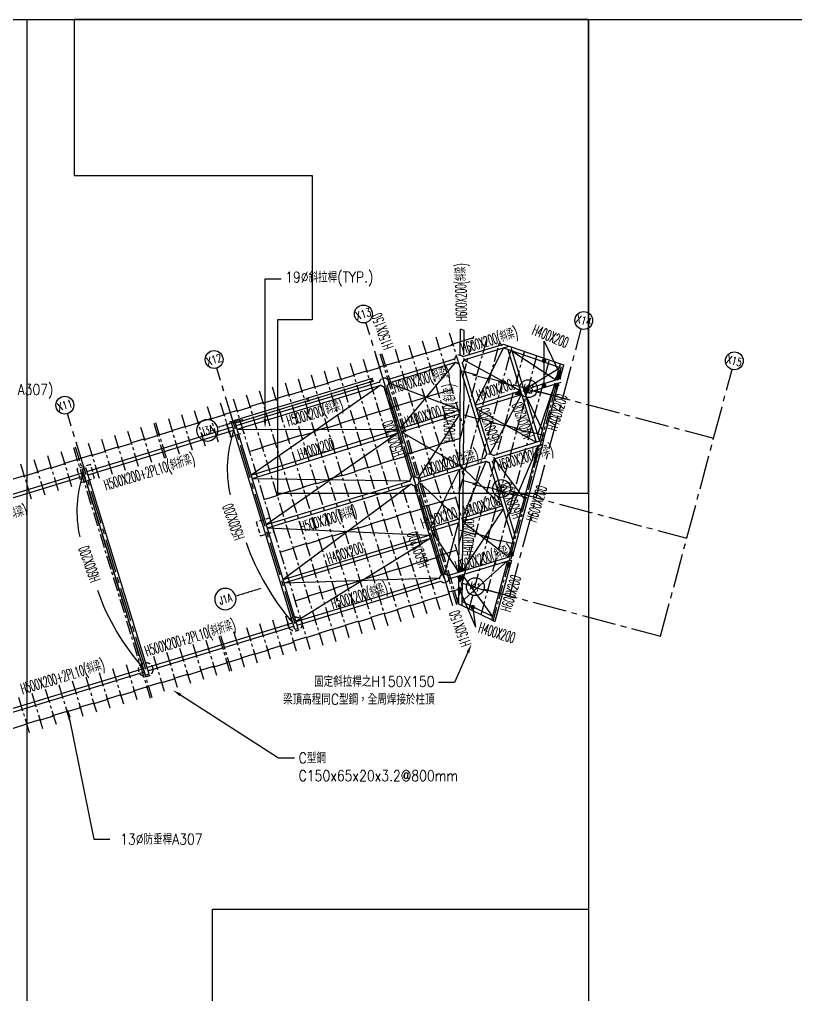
# Model space of a CAD drawing. Header units: centimetres. Extents: x -47768 to 194820, y -149527 to 141949.
# Drawn here: x 65994 to 70345, y -93418 to -87947 of the extents above; entities that cross this region are included whole.
import ezdxf
from ezdxf import colors
from ezdxf.entities.mleader import LeaderData, LeaderLine
from ezdxf.enums import TextEntityAlignment as Align
from ezdxf.math import Vec2, Vec3

# ---------------------------------------------------------------- set-up
doc = ezdxf.new("R2010")
doc.units = ezdxf.units.CM
for name, pattern in [('CENTER2', [28.575, 19.05, -3.175, 3.175, -3.175]), ('HIDDEN', [0.375, 0.25, -0.125]), ('PHANTOM2', [1.25, 0.625, -0.125, 0.125, -0.125, 0.125, -0.125]), ('建築圖|CENTER', [50.8, 31.75, -6.35, 6.35, -6.35])]:
    doc.linetypes.add(name, pattern=pattern)
doc.layers.get('0').update_dxf_attribs({"color": 8})
for name, color, linetype in [('0S-COL-H', 8, 'HIDDEN'), ('0S-COLUMN', 1, 'Continuous'), ('0S-c型鋼', 11, '建築圖|CENTER'), ('0S-GRID', 8, 'Continuous'), ('0S-SB', 6, 'Continuous'), ('0S-SJ', 3, 'Continuous'), ('0S-剛接符號', 2, 'Continuous'), ('0S-斜拉桿', 131, 'Continuous'), ('0S-防垂桿', 41, 'Continuous'), ('1S-BN', 7, 'Continuous'), ('1S-SJN', 3, 'Continuous'), ('1S-TEXT', 7, 'Continuous'), ('co-2', 8, 'HIDDEN'), ('grid2', 4, 'Continuous'), ('H150X150', 3, 'Continuous'), ('SB', 6, 'Continuous')]:
    doc.layers.add(name, color=color, linetype=linetype)
doc.layers.add('0S-繪圖區', color=171, linetype='Continuous', plot=False)
doc.styles.add('ae', font='romans.shx', dxfattribs={"bigfont": 'chineset.shx'})
doc.styles.add('CHINA', font='romans.shx', dxfattribs={"width": 0.85, "bigfont": 'chineset.shx'})
doc.styles.add('china2', font='c2.shx', dxfattribs={"width": 0.75, "bigfont": 'china.shx'})
doc.styles.add('ROMAND', font='romand')
doc.styles.add('ROMANS', font='simplex.shx', dxfattribs={"height": 4, "bigfont": 'chineset.shx'})

# ---------------------------------------------------------------- blocks, each defined once
blk = doc.blocks.new('RIGID')
at = {"layer": '0S-剛接符號', "ltscale": 5}
h = blk.add_hatch(color=256, dxfattribs=at)
h.dxf.hatch_style = 1
h.paths.add_polyline_path([(13.8, 9.2), (-13.8, 9.2), (0, -18.4)])
at = {"layer": '0S-剛接符號'}
blk.add_lwpolyline([(13.8, 9.2), (-13.8, 9.2), (0, -18.4)], close=True, dxfattribs=at)
blk = doc.blocks.new('XLINE')
blk.add_circle((0, 0), 50)
at = {"style": 'ROMAND', "width": 0.74997, "flags": 8}
blk.add_attdef('X-LINE', text='', height=50, dxfattribs=at).set_placement((0, 0), align=Align.MIDDLE)
blk = doc.blocks.new('柱位編號')
at = {"color": 0, "linetype": 'CENTER2', "ltscale": 10}
for p, q in [((138657.5, 35946.9), (138218.5, 37382.8)), ((139024.5, 35848.6), (139425.7, 37345.8)), ((137820.7, 35691.1), (137381.7, 37127)), ((139869.7, 35622.1), (140270.9, 37119.3)), ((139177.3, 36998.2), (140167.4, 36732.9)), ((136983.9, 35435.3), (136544.9, 36871.2)), ((139027.2, 36438), (140017.2, 36172.7)), ((138879.6, 35887.4), (139869.7, 35622.1))]:
    blk.add_line(p, q, dxfattribs=at)
at = {"color": 0}
ref = blk.add_blockref('XLINE', (138203.9, 37430.6), dxfattribs=dict(at, rotation=16.99999999999998))
ref.add_attrib('X-LINE', 'X13', dxfattribs={"height": 45, "rotation": 17, "style": 'ROMAND', "width": 0.74997}).set_placement((138203.9, 37430.6), align=Align.MIDDLE)
ref = blk.add_blockref('XLINE', (139439.4, 37393.8), dxfattribs=dict(at, rotation=344.9999999999999))
ref.add_attrib('X-LINE', 'X14', dxfattribs={"height": 45, "rotation": 345, "style": 'ROMAND', "width": 0.74997}).set_placement((139439.4, 37393.8), align=Align.MIDDLE)
ref = blk.add_blockref('XLINE', (137367.1, 37174.8), dxfattribs=dict(at, rotation=16.99999999999998))
ref.add_attrib('X-LINE', 'X12', dxfattribs={"height": 45, "rotation": 17, "style": 'ROMAND', "width": 0.74997}).set_placement((137367.1, 37174.8), align=Align.MIDDLE)
ref = blk.add_blockref('XLINE', (140283.8, 37167.6), dxfattribs=dict(at, rotation=344.9999999999999))
ref.add_attrib('X-LINE', 'X15', dxfattribs={"height": 45, "rotation": 345, "style": 'ROMAND', "width": 0.74997}).set_placement((140283.8, 37167.6), align=Align.MIDDLE)
ref = blk.add_blockref('XLINE', (139129, 37011.1), dxfattribs=dict(at, rotation=344.9999999999999))
ref.add_attrib('X-LINE', 'K3', dxfattribs={"height": 45, "rotation": 345, "style": 'ROMAND', "width": 0.74997}).set_placement((139129, 37011.1), align=Align.MIDDLE)
ref = blk.add_blockref('XLINE', (136530.3, 36919), dxfattribs=dict(at, rotation=16.99999999999998))
ref.add_attrib('X-LINE', 'X11', dxfattribs={"height": 45, "rotation": 17, "style": 'ROMAND', "width": 0.74997}).set_placement((136530.3, 36919), align=Align.MIDDLE)
ref = blk.add_blockref('XLINE', (138978.9, 36450.9), dxfattribs=dict(at, rotation=344.9999999999999))
ref.add_attrib('X-LINE', 'K2', dxfattribs={"height": 45, "rotation": 345, "style": 'ROMAND', "width": 0.74997}).set_placement((138978.9, 36450.9), align=Align.MIDDLE)
ref = blk.add_blockref('XLINE', (138831.3, 35900.3), dxfattribs=dict(at, rotation=344.9999999999999))
ref.add_attrib('X-LINE', 'K1', dxfattribs={"height": 45, "rotation": 345, "style": 'ROMAND', "width": 0.74997}).set_placement((138831.3, 35900.3), align=Align.MIDDLE)
blk = doc.blocks.new('*U157')
at = {"color": 0, "ltscale": 100}
for points in [[(-36.3, 27), (36.3, 27), (36.3, -27), (-36.3, -27)], [(22.253, -6.279), (36.3, -6.279), (36.3, -27), (22.253, -27)]]:
    blk.add_lwpolyline(points, close=True, dxfattribs=at)
blk.add_lwpolyline([(36.3, 27), (17.074, 27), (17.074, 21.168), (25.98, 21.168), (25.98, 15.768), (24.673, 15.768), (24.673, 9.288), (36.3, 9.288), (36.3, 27)], dxfattribs=at)
blk = doc.blocks.new('*U158')
at = {"color": 0, "ltscale": 100}
blk.add_lwpolyline([(-36.3, 27), (36.3, 27), (36.3, -27), (-36.3, -27)], close=True, dxfattribs=at)
blk = doc.blocks.new('H150x150x7x10')
at = {"color": 0, "linetype": 'ByBlock'}
blk.add_lwpolyline([(3.5, -15, -0.4142136), (8.5, -10), (75, -10), (75, 0), (-75, 0), (-75, -10), (-8.5, -10, -0.4142136), (-3.5, -15), (-3.5, -135, -0.4142136), (-8.5, -140), (-75, -140), (-75, -150), (75, -150), (75, -140), (8.5, -140, -0.4142136), (3.5, -135)], format="xyb", close=True, dxfattribs=at)
at = {"color": 0, "linetype": 'ByBlock', "style": 'china2', "width": 0.7}
blk.add_text('H150x150', height=25, dxfattribs=at).set_placement((0, -150), align=Align.TOP_CENTER)
blk = doc.blocks.new('markt002')
blk.add_circle((0, 0), 0.5)
at = {"style": 'ROMANS', "width": 0.7}
blk.add_attdef('NO.', text='', height=0.375, dxfattribs=at).set_placement((0, 0), align=Align.MIDDLE)

msp = doc.modelspace()

# ---------------------------------------------------------------- linework, layer by layer
at = {"layer": '0S-COL-H', "ltscale": 100}
for points in [[(67228.9986, -90189.0231), (67152.4942, -90212.4128), (67175.884, -90288.9172), (67252.3884, -90265.5274), (67228.9986, -90189.0231)], [(66392.232, -90444.8483), (66315.7276, -90468.238), (66339.1173, -90544.7424), (66415.6217, -90521.3527), (66392.232, -90444.8483)], [(67398.5742, -90743.6798), (67322.0698, -90767.0695), (67345.4596, -90843.5739), (67421.9639, -90820.1842), (67398.5742, -90743.6798)]]:
    msp.add_lwpolyline(points, close=True, dxfattribs=at)
for centre, radius in [((68460.1957, -89854.3074), 25), ((68039.4781, -89983.1368), 25), ((68629.7724, -90408.9678), 25), ((68209.0456, -90537.8617), 25), ((67538.6688, -91338.7206), 40), ((66701.9021, -91594.5458), 40)]:
    msp.add_circle(centre, radius, dxfattribs=at)
at = {"layer": '0S-c型鋼', "ltscale": 2.5}
for p, q in [((68403.9515, -89704.5434), (68480.16, -89953.81)), ((68252.2856, -89750.9128), (68480.6321, -90497.8007)), ((68328.1517, -89727.7184), (68482.6699, -90233.1248)), ((68459.8315, -90601.7054), (68685.1546, -89760.787)), ((68462.0988, -90307.2297), (68615.0222, -89736.5108)), ((68480.16, -89953.81), (68544.8898, -89712.2347)), ((68024.6874, -89820.4962), (68454.4723, -91226.2594)), ((68100.5535, -89797.3018), (68476.5565, -91027.1524)), ((68176.4195, -89774.1073), (68478.5943, -90762.4765)), ((68447.6778, -91219.0926), (68825.4194, -89809.3394)), ((68457.5643, -90896.1811), (68755.287, -89785.0632)), ((67847.4221, -89874.7383), (68277.194, -91280.4588)), ((67920.1688, -89852.5009), (68349.9397, -91258.2182)), ((68015.1243, -89823.42), (68444.9093, -91229.1831)), ((68514.7435, -91254.8139), (68895.5519, -89833.6155)), ((68582.613, -91287.5353), (68965.6843, -89857.8917)), ((67701.9289, -89919.2131), (68131.7027, -91324.9399)), ((67774.6755, -89896.9757), (68204.4484, -91302.6994)), ((68650.4825, -91320.2568), (69035.8028, -89882.2195)), ((67556.4356, -89963.6879), (67986.2114, -91369.4211)), ((67629.1823, -89941.4505), (68058.9571, -91347.1805)), ((67338.1958, -90030.4002), (67767.9744, -91436.1428)), ((67410.9424, -90008.1628), (67840.7201, -91413.9023)), ((67483.689, -89985.9254), (67913.4657, -91391.6617)), ((68046.7221, -90007.0643), (68368.3732, -91059.1376)), ((67192.7025, -90074.875), (67622.4831, -91480.624)), ((67265.4491, -90052.6376), (67695.2288, -91458.3834)), ((66974.4626, -90141.5872), (67038.7815, -90351.9648)), ((67047.2093, -90119.3498), (67111.5272, -90329.7242)), ((67119.9559, -90097.1124), (67184.2728, -90307.4836)), ((66828.9694, -90186.0621), (66893.2902, -90396.4459)), ((66901.716, -90163.8247), (66966.0359, -90374.2054)), ((66600.1105, -90256.3051), (66664.3548, -90466.4385)), ((66673.4481, -90233.9523), (66737.6731, -90444.0229)), ((66746.6597, -90211.2232), (66810.9815, -90421.6102)), ((66756.2228, -90208.2995), (66820.5445, -90418.6865)), ((66453.4354, -90301.0109), (66517.718, -90511.2699)), ((66526.773, -90278.658), (66591.0364, -90488.8542)), ((66297.1972, -90348.6403), (66726.9829, -91754.4059)), ((66306.7603, -90345.7166), (66736.5459, -91751.4822)), ((66380.0978, -90323.3637), (66444.3997, -90533.6856)), ((66075.5458, -90416.4056), (66139.8669, -90626.7906)), ((66151.0262, -90393.3291), (66215.3473, -90603.7139)), ((66226.5066, -90370.2525), (66290.8276, -90580.6372)), ((66000.0654, -90439.4822), (66064.3866, -90649.8672)), ((67485.4157, -91292.4775), (67549.7375, -91502.8646)), ((67339.9244, -91336.9587), (67404.2461, -91547.3457)), ((67412.67, -91314.7181), (67476.9918, -91525.1052)), ((67112.1244, -91406.6041), (67176.4461, -91616.9912)), ((67121.6874, -91403.6804), (67186.0092, -91614.0675)), ((67194.4331, -91381.4398), (67258.7548, -91591.8269)), ((67267.1787, -91359.1993), (67331.5005, -91569.5863)), ((66965.4976, -91451.4324), (67029.8962, -91662.0707)), ((67038.816, -91429.0168), (67103.2338, -91639.7178)), ((66818.8609, -91496.2638), (66883.2211, -91706.7764)), ((66892.1792, -91473.8481), (66956.5586, -91684.4236)), ((66591.9705, -91565.6311), (66656.2923, -91776.0182)), ((66745.5425, -91518.6795), (66809.8835, -91729.1293)), ((66441.0098, -91611.7845), (66505.3316, -91822.1715)), ((66516.4901, -91588.7078), (66580.8119, -91799.0948)), ((66290.0491, -91657.9378), (66354.3708, -91868.3248)), ((66365.5294, -91634.8611), (66429.8512, -91845.2482)), ((66063.608, -91727.1678), (66127.9298, -91937.5548)), ((66139.0884, -91704.0911), (66203.4101, -91914.4781)), ((66214.5687, -91681.0144), (66278.8905, -91891.4015)), ((65988.1277, -91750.2444), (66052.4494, -91960.6315))]:
    msp.add_line(p, q, dxfattribs=at)
at = {"layer": '0S-SB', "ltscale": 100}
for p, q in [((68465.7777, -89829.3531), (68466.8876, -89685.2344)), ((68486.8351, -89692.1392), (68466.8876, -89685.2344)), ((68485.7771, -89829.5071), (68486.8351, -89692.1392)), ((68479.3205, -89838.2065), (68707.3823, -89768.4811)), ((68485.0059, -89857.3822), (68739.4647, -89779.5863)), ((68707.3823, -89768.4811), (68739.4647, -89779.5863)), ((68058.4661, -89966.8747), (68435.499, -89851.6041)), ((68064.3136, -89986.0007), (68441.3465, -89870.7302)), ((68476.458, -89873.2952), (68632.6366, -90384.1324)), ((68457.3319, -89879.1427), (68613.5105, -90389.9799)), ((67209.1169, -90225.9006), (68014.7408, -89979.5223)), ((67960.8426, -89965.4212), (67616.571, -90070.6756)), ((67965.2282, -89979.7658), (67620.9566, -90085.0202)), ((67960.8334, -89965.3909), (67975.1807, -89961.0045)), ((67214.9659, -90245.0262), (68020.5899, -89998.6479)), ((68036.3699, -90007.9428), (68192.7768, -90518.8795)), ((68055.4939, -90002.0886), (68211.9008, -90513.0253)), ((67602.2277, -90075.0608), (67200.5457, -90197.8673)), ((67606.6132, -90089.4054), (67204.9312, -90212.2119)), ((67602.2277, -90075.0608), (67616.575, -90070.6744)), ((67538.1815, -91370.4384), (67181.3789, -90203.5819)), ((67181.3803, -90203.5813), (67200.5064, -90197.7339)), ((67557.3074, -91364.5901), (67200.5048, -90197.7335)), ((66372.605, -90482.3686), (67190.1931, -90232.4069)), ((66378.4524, -90501.4947), (67196.0405, -90251.533)), ((67189.9904, -90231.7499), (67189.992, -90231.7494)), ((67195.8395, -90250.8755), (67195.8411, -90250.875)), ((68648.9385, -90392.916), (68932.5485, -90306.2077)), ((68932.5485, -90306.2077), (68926.4446, -90328.9877)), ((68654.5745, -90412.1067), (68926.4446, -90328.9877)), ((68228.0336, -90521.5996), (68605.1183, -90406.3132)), ((66347.5898, -90468.9537), (66366.7164, -90463.1078)), ((66701.4127, -91626.2563), (66347.5898, -90468.9537)), ((66720.5388, -91620.4089), (66366.7159, -90463.1063)), ((68233.881, -90540.7256), (68610.9657, -90425.4393)), ((68626.9086, -90433.8033), (68760.5382, -90870.8857)), ((68646.0347, -90427.9556), (68770.3064, -90834.4301)), ((65548.141, -90734.36), (66353.4802, -90488.2148)), ((65553.9869, -90753.4866), (66359.3261, -90507.3414)), ((68206.1727, -90562.6961), (68359.3301, -91064.2977)), ((68225.3009, -90556.8555), (68378.4583, -91058.4572)), ((68394.8693, -91066.5901), (68758.5129, -90955.7184)), ((68400.8207, -91085.6845), (68752.4119, -90978.4875)), ((67544.9741, -91325.699), (68351.1555, -91079.9181)), ((67550.8065, -91344.8296), (68356.9879, -91099.0488)), ((66708.8137, -91582.116), (67526.2573, -91331.4391)), ((66714.6774, -91601.2371), (67532.121, -91350.5603)), ((67557.3027, -91364.5748), (67538.1816, -91370.4384)), ((65884.172, -91834.1705), (66689.7077, -91587.9653)), ((65890.0179, -91853.2971), (66695.5535, -91607.0919)), ((66720.5388, -91620.4089), (66701.4122, -91626.2548))]:
    msp.add_line(p, q, dxfattribs=at)
at = {"layer": '0S-SJ', "ltscale": 100}
for p, q in [((68706.9981, -89789.5124), (69020.2245, -89897.9349)), ((68731.9007, -89798.1323), (68891.1084, -90318.8772)), ((68739.4647, -89779.5863), (69026.7666, -89879.0352)), ((68751.0268, -89792.2849), (68910.2345, -90313.0298)), ((68465.1967, -89904.8672), (68460.9967, -90450.3756)), ((69002.0887, -89969.4056), (69026.7666, -89879.0352)), ((69024.6869, -89962.342), (69045.7177, -89885.5951)), ((69026.7666, -89879.0352), (69045.7177, -89885.5951)), ((68484.7059, -89968.6792), (68481.0445, -90444.2464)), ((68822.2347, -90025.6227), (69024.6869, -89962.342)), ((68828.2015, -90044.7119), (69030.6536, -89981.4312)), ((68549.0087, -90111.0252), (68803.2643, -90031.5523)), ((68909.9954, -90313.1029), (68995.9608, -89992.2752)), ((68932.5485, -90306.2077), (69018.559, -89985.2117)), ((68554.9755, -90130.1144), (68809.2311, -90050.6415)), ((68129.0268, -90242.2993), (68463.4034, -90137.7829)), ((68134.8811, -90261.4237), (68463.2417, -90158.7877)), ((67293.8288, -90503.3579), (68109.9372, -90248.2662)), ((67299.7956, -90522.4471), (68115.9039, -90267.3554)), ((68903.8915, -90335.8829), (68735.9653, -90962.593)), ((68926.4446, -90328.9877), (68758.5129, -90955.7184)), ((68460.8353, -90471.3388), (68456.3967, -91047.831)), ((68480.8831, -90465.2095), (68476.4444, -91041.7186)), ((68472.7425, -90744.8171), (68700.7173, -90675.208)), ((68478.583, -90763.9453), (68706.5578, -90694.3362)), ((68298.8999, -90797.8976), (68458.6967, -90749.1058)), ((68304.7404, -90817.0258), (68458.5353, -90770.0666)), ((67473.0796, -91089.5694), (68290.8238, -90839.8821)), ((67478.9201, -91108.6976), (68296.6644, -90859.0103)), ((68729.8644, -90985.362), (68641.314, -91315.8365)), ((68751.9583, -90980.1803), (68659.6507, -91324.677)), ((68456.2354, -91068.7891), (68455.0248, -91226.0221)), ((68476.283, -91062.6767), (68474.9514, -91235.6292)), ((68455.0248, -91226.0221), (68474.9514, -91235.6292)), ((68641.314, -91315.8365), (68474.9514, -91235.6292)), ((68646.5827, -91296.1735), (68475.1217, -91213.5082)), ((68641.314, -91315.8365), (68659.6507, -91324.677))]:
    msp.add_line(p, q, dxfattribs=at)
at = {"layer": '0S-斜拉桿', "ltscale": 100}
for p, q in [((68549.1279, -90110.9879), (68706.9981, -89789.5124)), ((68755.2897, -89806.2284), (69002.0887, -89969.4056)), ((68129.0268, -90242.2993), (68441.3465, -89870.7302)), ((68485.0059, -89857.3822), (68803.2643, -90031.5523)), ((68822.3539, -90025.5854), (69019.6737, -89903.7773)), ((68020.2686, -89999.4686), (67293.9471, -90503.321)), ((68064.3136, -89986.0007), (68463.4034, -90137.7829)), ((68995.9608, -89992.2752), (68899.2715, -90277.1716)), ((68632.6366, -90384.1324), (68809.1119, -90050.6787)), ((68828.2015, -90044.7119), (68926.0761, -90253.0889)), ((68554.9755, -90130.1144), (68891.1084, -90318.8772)), ((68463.2417, -90158.7877), (68228.0336, -90521.5996)), ((67215.1661, -90245.6838), (68109.9372, -90248.2662)), ((68115.7915, -90267.3905), (67378.8576, -90781.0002)), ((68134.8811, -90261.4237), (68460.9967, -90450.3756)), ((68737.7245, -90727.8594), (68903.8915, -90335.8829)), ((68654.5745, -90412.1067), (68823.1377, -90637.2608)), ((68298.8999, -90797.8976), (68460.8353, -90471.3388)), ((68478.7444, -90742.9845), (68610.9657, -90425.4393)), ((68480.8831, -90465.2095), (68700.7138, -90675.2091)), ((67299.7956, -90522.4471), (68184.2108, -90534.9915)), ((68190.0535, -90554.119), (67473.2, -91089.5327)), ((68233.881, -90540.7256), (68456.0589, -90749.9112)), ((68706.5612, -90694.3352), (68476.4444, -91041.7186)), ((67384.7051, -90800.1263), (68290.8238, -90839.8821)), ((68378.3394, -91058.0679), (68455.951, -90770.8557)), ((68478.6365, -90763.929), (68735.9653, -90962.593)), ((68296.6497, -90859.0148), (67545.3785, -91325.5757)), ((68304.7404, -90817.0258), (68456.3967, -91047.831)), ((68475.1217, -91213.5082), (68729.8644, -90985.362)), ((68476.283, -91062.6767), (68646.5828, -91296.1736)), ((67478.9054, -91108.7021), (68351.1555, -91079.9181))]:
    msp.add_line(p, q, dxfattribs=at)
at = {"layer": '0S-防垂桿', "ltscale": 5}
for p, q in [((68414.4093, -89769.8977), (68539.7032, -89731.5915)), ((68193.1709, -89842.5797), (68276.6874, -89817.0462)), ((68353.3549, -89796.4732), (68269.8384, -89822.0067)), ((68344.9021, -89796.1876), (68428.4185, -89770.6541)), ((68041.4397, -89888.9719), (68124.9562, -89863.4383)), ((68201.6237, -89842.8653), (68118.1072, -89868.3988)), ((67944.5575, -89918.5917), (67864.1714, -89943.1682)), ((68018.1047, -89898.9727), (67937.6986, -89923.5553)), ((68039.5271, -89889.5566), (68009.6627, -89898.6871)), ((68049.8916, -89889.2544), (68032.6682, -89894.5202)), ((68475.6148, -89919.1528), (68556.9618, -89940.9496)), ((67799.0662, -89963.0729), (67718.6801, -89987.6494)), ((67872.6134, -89943.4539), (67792.2073, -89968.0365)), ((68535.6348, -89940.5087), (68623.7398, -89964.1163)), ((68617.4244, -89957.1505), (68698.7713, -89978.9474)), ((68677.4444, -89978.5064), (68765.5494, -90002.1141)), ((67581.6307, -90032.4162), (67501.2247, -90056.9988)), ((67653.5749, -90007.5541), (67573.1888, -90032.1306)), ((67727.122, -89987.935), (67646.716, -90012.5176)), ((68422.4815, -90022.576), (68338.965, -90048.1096)), ((68759.2339, -89995.1483), (68840.5808, -90016.9451)), ((68819.2539, -90016.5042), (68907.3589, -90040.1118)), ((68901.0434, -90033.146), (68982.3903, -90054.9429)), ((67436.1394, -90076.8973), (67355.7334, -90101.4799)), ((67508.0836, -90052.0352), (67427.6975, -90076.6117)), ((68110.5663, -90115.0748), (68194.0828, -90089.5412)), ((68270.7503, -90068.9682), (68187.2338, -90094.5017)), ((68262.2975, -90068.6826), (68345.814, -90043.1491)), ((67217.101, -90140.9975), (67136.7149, -90165.574)), ((67290.6481, -90121.3785), (67210.242, -90145.9611)), ((67362.5923, -90096.5164), (67282.2062, -90121.0929)), ((68014.0704, -90145.9582), (67933.6843, -90170.5347)), ((68087.6176, -90126.3392), (68007.2115, -90150.9218)), ((68108.6537, -90115.6595), (68078.7893, -90124.79)), ((68119.0182, -90115.3573), (68101.7948, -90120.6231)), ((67071.6097, -90185.4787), (66991.2235, -90210.0552)), ((67145.1568, -90165.8596), (67064.7507, -90190.4422)), ((67868.5791, -90190.4394), (67788.193, -90215.0159)), ((67942.1263, -90170.8203), (67861.7202, -90195.4029)), ((68485.7465, -90165.3317), (68573.8515, -90188.9394)), ((68567.536, -90181.9736), (68648.883, -90203.7705)), ((68627.5561, -90203.3295), (68715.661, -90226.9371)), ((66854.1742, -90254.822), (66773.7681, -90279.4046)), ((66926.1183, -90229.9598), (66845.7322, -90254.5363)), ((66999.6655, -90210.3408), (66919.2594, -90234.9234)), ((67723.0878, -90234.9205), (67642.7017, -90259.497)), ((67796.635, -90215.3015), (67716.2289, -90239.8841)), ((68709.3456, -90219.9714), (68790.6925, -90241.7682)), ((68769.3656, -90241.3272), (68857.4706, -90264.9349)), ((68851.1551, -90257.9691), (68932.502, -90279.766)), ((66697.6988, -90299.5916), (66616.73, -90324.3463)), ((66690.9066, -90304.7379), (66771.8754, -90279.9832)), ((66780.6087, -90274.3809), (66763.4052, -90279.6406)), ((67505.6523, -90304.2638), (67425.2463, -90328.8464)), ((67577.5965, -90279.4017), (67497.2104, -90303.9782)), ((67651.1436, -90259.7826), (67570.7376, -90284.3653)), ((68342.8998, -90332.321), (68426.4163, -90306.7875)), ((68464.5752, -90297.9877), (68419.5674, -90311.748)), ((66551.0237, -90344.2974), (66470.0549, -90369.052)), ((66544.2315, -90349.4436), (66625.2003, -90324.6889)), ((67360.161, -90348.745), (67279.7549, -90373.3276)), ((67432.1052, -90323.8828), (67351.7191, -90348.4594)), ((68191.1687, -90378.7132), (68274.6851, -90353.1796)), ((68351.3527, -90332.6066), (68267.8362, -90358.1401)), ((66243.1178, -90438.2963), (66321.4672, -90414.3425)), ((66314.675, -90419.4887), (66331.8885, -90414.226)), ((66404.3486, -90389.0031), (66323.3798, -90413.7578)), ((66397.5564, -90394.1493), (66478.5252, -90369.3947)), ((68096.3957, -90415.2319), (68016.0095, -90439.8084)), ((68169.9428, -90395.6128), (68089.5367, -90420.1954)), ((68189.256, -90379.2979), (68159.3917, -90388.4284)), ((68199.6206, -90378.9957), (68182.3971, -90384.2615)), ((66092.1571, -90484.4494), (66173.6615, -90459.531)), ((66168.4957, -90464.18), (66250.0001, -90439.2616)), ((67950.9043, -90459.713), (67870.5182, -90484.2895)), ((68024.4515, -90440.094), (67944.0454, -90464.6766)), ((65941.1963, -90530.6025), (66022.7008, -90505.6841)), ((66017.5349, -90510.3331), (66099.0394, -90485.4147)), ((67733.4689, -90529.0563), (67653.0628, -90553.6389)), ((67805.413, -90504.1942), (67725.0269, -90528.7707)), ((67878.9602, -90484.5752), (67798.5541, -90509.1578)), ((68473.9635, -90531.1917), (68555.3104, -90552.9885)), ((67587.9776, -90573.5375), (67507.5715, -90598.1201)), ((67659.9217, -90548.6754), (67579.5356, -90573.2519)), ((68533.9835, -90552.5475), (68622.0885, -90576.1552)), ((68615.773, -90569.1894), (68697.1199, -90590.9863)), ((67442.4862, -90618.0186), (67362.0802, -90642.6012)), ((67514.4304, -90593.1565), (67434.0443, -90617.733)), ((68441.7312, -90628.2215), (68358.2147, -90653.755)), ((68675.793, -90590.5453), (68763.898, -90614.1529)), ((68757.5825, -90607.1872), (68838.9295, -90628.984)), ((68259.9705, -90690.0802), (68179.5644, -90714.6628)), ((68279.6346, -90674.9128), (68249.7702, -90684.0433)), ((68289.9991, -90674.6106), (68272.7757, -90679.8764)), ((68281.5472, -90674.3281), (68365.0637, -90648.7945)), ((68114.4792, -90734.5614), (68034.0731, -90759.144)), ((68186.4234, -90709.6993), (68106.0373, -90734.2758)), ((67895.4407, -90798.6616), (67815.0546, -90823.2381)), ((67968.9879, -90779.0425), (67888.5818, -90803.6251)), ((68040.9321, -90754.1804), (67960.5459, -90778.7569)), ((67749.9494, -90843.1427), (67669.5633, -90867.7192)), ((67823.4966, -90823.5237), (67743.0905, -90848.1063)), ((68464.115, -90813.3008), (68552.22, -90836.9085)), ((68545.9045, -90829.9427), (68627.2514, -90851.7395)), ((68605.9245, -90851.2985), (68694.0295, -90874.9062)), ((67532.514, -90912.486), (67452.1079, -90937.0686)), ((67604.4581, -90887.6239), (67524.072, -90912.2004)), ((67678.0053, -90868.0048), (67597.5992, -90892.5875)), ((68687.714, -90867.9404), (68769.0609, -90889.7373)), ((68343.4745, -90963.2094), (68263.0684, -90987.792)), ((68363.4336, -90949.007), (68333.5692, -90958.1375)), ((68373.7981, -90948.7048), (68356.5747, -90953.9706)), ((68365.3462, -90948.4223), (68448.8627, -90922.8887)), ((68197.9832, -91007.6905), (68117.5771, -91032.2731)), ((68269.9273, -90982.8284), (68189.5412, -91007.4049)), ((67978.9447, -91071.7907), (67898.5586, -91096.3672)), ((68052.4919, -91052.1717), (67972.0858, -91076.7543)), ((68124.436, -91027.3096), (68044.0499, -91051.8861)), ((67833.4534, -91116.2719), (67753.0673, -91140.8484)), ((67907.0005, -91096.6529), (67826.5945, -91121.2355)), ((68468.2462, -91107.746), (68549.5931, -91129.5428)), ((68528.2662, -91129.1018), (68616.3712, -91152.7095)), ((67616.0179, -91185.6152), (67535.6118, -91210.1978)), ((67687.9621, -91160.7531), (67607.576, -91185.3296)), ((67761.5092, -91141.134), (67681.1032, -91165.7166)), ((68406.6898, -91169.9774), (68326.2837, -91194.56)), ((68425.9512, -91153.4928), (68396.0868, -91162.6233)), ((68436.3157, -91153.1906), (68419.0923, -91158.4564)), ((68427.8638, -91152.9081), (68468.7622, -91140.4042)), ((68610.0557, -91145.7437), (68691.4026, -91167.5406)), ((68613.0611, -91146.549), (68694.408, -91168.3459)), ((68187.6513, -91234.0776), (68107.2652, -91258.6541)), ((68261.1985, -91214.4585), (68180.7924, -91239.0411)), ((68333.1427, -91189.5964), (68252.7565, -91214.1729)), ((68042.16, -91278.5587), (67961.7739, -91303.1352)), ((68115.7072, -91258.9397), (68035.3011, -91283.5223)), ((67824.7245, -91347.902), (67744.3185, -91372.4846)), ((67896.6687, -91323.0399), (67816.2826, -91347.6164)), ((67970.2159, -91303.4208), (67889.8098, -91328.0034)), ((67679.2332, -91392.3831), (67598.8272, -91416.9658)), ((67751.1774, -91367.521), (67670.7913, -91392.0975)), ((67461.5973, -91461.0709), (67381.2112, -91485.6474)), ((67535.1445, -91441.4519), (67454.7384, -91466.0345)), ((67605.6861, -91412.0022), (67525.3, -91436.5787)), ((67316.106, -91505.5521), (67235.7199, -91530.1286)), ((67389.6532, -91485.933), (67309.2471, -91510.5156)), ((67080.8943, -91580.3301), (67161.8631, -91555.5754)), ((67170.5963, -91549.9731), (67153.3928, -91555.2328)), ((67244.1619, -91530.4142), (67163.7558, -91554.9968)), ((66941.0114, -91619.8896), (66860.0426, -91644.6443)), ((66934.2192, -91625.0358), (67015.188, -91600.2812)), ((67087.6865, -91575.1839), (67006.7177, -91599.9385)), ((66794.3363, -91664.5953), (66713.3675, -91689.35)), ((66787.5441, -91669.7416), (66868.5129, -91644.9869)), ((66482.1971, -91760.2127), (66563.7015, -91735.2943)), ((66558.5357, -91739.9433), (66640.0401, -91715.0248)), ((66633.1578, -91714.0596), (66711.5071, -91690.1058)), ((66704.715, -91695.252), (66721.9285, -91689.9893)), ((66331.2363, -91806.3658), (66412.7407, -91781.4474)), ((66407.5749, -91786.0964), (66489.0794, -91761.1779)), ((66180.2755, -91852.5189), (66261.78, -91827.6005)), ((66256.6141, -91832.2495), (66338.1186, -91807.331)), ((66029.3147, -91898.672), (66110.8192, -91873.7536)), ((66105.6533, -91878.4026), (66187.1578, -91853.4841)), ((65954.6926, -91924.5557), (66036.197, -91899.6372))]:
    msp.add_line(p, q, dxfattribs=at)
at = {"layer": '1S-SJN', "linetype": 'Continuous'}
for p, q in [((68935.0946, -89862.0776), (68935.0946, -89752.3058)), ((68935.0946, -89752.3058), (69020.527, -89926.952)), ((68935.0946, -90001.5328), (68935.0946, -89862.0776)), ((68553.2079, -91356.1087), (68461.4886, -91142.8131)), ((68553.2079, -91356.1087), (68535.2132, -91238.6236))]:
    msp.add_line(p, q, dxfattribs=at)
at = {"layer": '1S-SJN', "linetype": 'Continuous', "const_width": 13.5}
for points in [[(68929.8405, -89859.1212, -0.584755303), (68940.3487, -89859.1212, -1.710117025), (68929.8405, -89859.1212, -0.557367557)], [(69015.2729, -89923.9956, -0.584755303), (69025.7812, -89923.9956, -1.710117025), (69015.2729, -89923.9956, -0.557367557)], [(68929.8405, -89998.5764, -0.584755303), (68940.3487, -89998.5764, -1.710117025), (68929.8405, -89998.5764, -0.557367557)], [(68456.2345, -91139.8567, -0.584755303), (68466.7427, -91139.8567, -1.710117025), (68456.2345, -91139.8567, -0.557367557)], [(68530.1047, -91241.6942, -0.584755303), (68540.6129, -91241.6942, -1.710117025), (68530.1047, -91241.6942, -0.557367557)]]:
    msp.add_lwpolyline(points, format="xyb", dxfattribs=at)
at = {"layer": '1S-TEXT', "ltscale": 100}
for centre, radius, start, end in [((67810.6698, -90468.2065), 651.7028, 160.5810595, 192.8795002), ((66967.8887, -90704.1717), 651.7028, 160.5810595, 192.8795002), ((68599.2874, -90405.099), 1417.5552, 199.6680255, 220.8026356), ((67653.2334, -90724.4391), 1293.8559, 199.1612308, 221.8671407)]:
    msp.add_arc(centre, radius, start, end, dxfattribs=at)
at = {"layer": 'co-2', "ltscale": 100}
msp.add_circle((68375.9701, -91082.9554), 25, dxfattribs=at)
at = {"layer": 'grid2', "linetype": 'PHANTOM2', "ltscale": 0.1}
for p, q in [((67104.5179, -90234.9572), (67247.9794, -90191.1531)), ((67206.2351, -91181.5026), (67349.6966, -91137.6985))]:
    msp.add_line(p, q, dxfattribs=at)
at = {"layer": 'H150X150', "ltscale": 100}
for p, q in [((68046.7221, -90007.0643), (67992.7401, -89830.2635)), ((68368.6609, -91059.0478), (68422.7384, -91235.9273))]:
    msp.add_line(p, q, dxfattribs=at)
at = {"layer": 'SB', "ltscale": 100}
for p, q in [((67378.8575, -90781.0002), (68184.2108, -90534.9915)), ((67384.7004, -90800.1277), (68190.0536, -90554.119))]:
    msp.add_line(p, q, dxfattribs=at)

# ---------------------------------------------------------------- block references
at = {"layer": '0S-COLUMN', "color": 8, "linetype": 'HIDDEN', "xscale": 0.1, "yscale": 0.1, "zscale": 0.1, "rotation": 16.9999999999788}
for p in [(67968.0149, -89963.2284), (67609.3999, -90072.868)]:
    msp.add_blockref('H150x150x7x10', p, dxfattribs=at)
at = {"layer": '0S-GRID'}
msp.add_blockref('柱位編號', (-70281.738, -127029.9121), dxfattribs=at)
at = {"layer": '0S-剛接符號', "ltscale": 100, "xscale": -1}
for p, rotation in [((69015.49, -89952.3258), 165.4500627391563), ((68790.1037, -90045.7631), 289.5074808688317), ((68749.9817, -90945.3068), 169.5841308534513), ((68464.633, -91035.4799), 180)]:
    msp.add_blockref('RIGID', p, dxfattribs=dict(at, rotation=rotation))
at = {"layer": '0S-剛接符號', "ltscale": 100}
for p, rotation in [((68835.2691, -90031.8252), 109.5074808692769), ((69004.147, -90002.7384), 345.4500627391366), ((68736.9361, -91002.316), 349.5841308534868)]:
    msp.add_blockref('RIGID', p, dxfattribs=dict(at, rotation=rotation))
msp.add_blockref('RIGID', (68464.633, -91083.692), dxfattribs=at)
at = {"layer": '0S-繪圖區', "ltscale": 100, "xscale": 150, "yscale": 150, "zscale": 150}
msp.add_blockref('*U157', (63739.0774, -91997.3003), dxfattribs=at)
at = {"layer": '0S-繪圖區', "color": 11, "ltscale": 100, "xscale": 150, "yscale": 150, "zscale": 150}
msp.add_blockref('*U158', (71481.5299, -91997.3003), dxfattribs=at)
at = {"layer": 'grid2', "linetype": 'PHANTOM2', "ltscale": 0.1}
ref = msp.add_blockref('markt002', (67047.1333, -90252.4788), dxfattribs=dict(at, xscale=-119.9999999999999, yscale=119.9999999999999, zscale=119.9999999999999, rotation=196.9793534889907))
ref.add_attrib('NO.', 'J3A', dxfattribs={"layer": '0', "height": 45, "rotation": 736.9793535, "style": 'ROMANS', "width": 0.7}).set_placement((67047.1333, -90252.4788), align=Align.MIDDLE)
ref = msp.add_blockref('markt002', (67148.8505, -91199.0242), dxfattribs=dict(at, xscale=-119.9999999999999, yscale=119.9999999999999, zscale=119.9999999999999, rotation=196.9793534889907))
ref.add_attrib('NO.', 'J1A', dxfattribs={"layer": '0', "height": 45, "rotation": 736.9793535, "style": 'ROMANS', "width": 0.7}).set_placement((67148.8505, -91199.0242), align=Align.MIDDLE)

# ---------------------------------------------------------------- texts
at = {"layer": '1S-BN', "style": 'CHINA', "width": 0.5}
for s, rotation, p in [('H600X200(斜梁)', 90.8693943, (68473.9435, -89477.8874)), ('H600X200(斜梁)', 16.9992107, (68629.4607, -89751.5097)), ('H600X200(斜梁)', 16.9992107, (68248.4955, -89970.5482)), ('H500X200(斜梁)', 16.9992107, (67651.3571, -90158.0247)), ('H600X200(折梁)', 16.9992107, (68408.8728, -90435.9017)), ('H600X200(斜梁)', 16.9992107, (68828.4278, -90407.4497)), ('H500X200+2PL10(斜折梁)', 16.9992107, (66723.4935, -90488.6938)), ('H500X200+2PL10(斜梁)', 16.9992107, (65803.0444, -90771.3172)), ('H500X200(斜梁)', 16.9992107, (67726.3523, -90753.2784)), ('H600X200(斜梁)', 16.9992107, (68596.2449, -90973.3008)), ('H500X200(斜梁)', 16.9992107, (67899.8414, -91183.6444)), ('H500X200+2PL10(斜折梁)', 16.9992107, (66951.7098, -91419.8771)), ('H500X200+2PL10(斜梁)', 16.9992107, (66236.7861, -91637.6431))]:
    msp.add_text(s, height=60, rotation=rotation, dxfattribs=at).set_placement(p, align=Align.MIDDLE)
at = {"layer": '1S-BN', "style": 'ae', "width": 0.5}
for s, p in [('H600X200', (68693.7268, -90317.4627)), ('H500X200', (68152.1347, -90386.1133)), ('H600X200', (68817.9142, -90734.0293)), ('H500X200', (67257.3922, -90853.9435)), ('H500X200', (68292.3485, -91008.8882)), ('H600X200', (66449.613, -91090.8535))]:
    msp.add_text(s, height=60, rotation=109.5599039, dxfattribs=at).set_placement(p)
at = {"layer": '1S-SJN', "style": 'ae', "width": 0.5}
for p in [(68092.4315, -89784.7891), (68528.069, -91452.1986)]:
    msp.add_text('H150X150', height=60, rotation=109.5599039, dxfattribs=at).set_placement(p)
at = {"layer": '1S-SJN', "linetype": 'Continuous', "style": 'CHINA', "width": 0.5}
for s, rotation, p in [('H400X200', 1057.9904307, (68971.6648, -89723.9489)), ('H400X200', 738.7365943, (68657.1436, -90024.7155)), ('H400X200', 792.810399, (69008.2309, -90151.9868)), ('H400X200', 738.7365943, (68256.427, -90173.2649)), ('H400X200', 828.700311, (68814.5542, -90196.1561)), ('H400X200', 738.7365943, (67656.6542, -90355.5962)), ('H600X200', 792.810399, (68893.6737, -90663.7947)), ('H400X200', 738.7365943, (68586.2387, -90674.9629)), ('H400X200', 738.7365943, (68345.5337, -90743.1627)), ('H400X200', 808.2793889, (68509.5127, -90852.2391)), ('H400X200', 738.7365943, (67819.0113, -90940.8068)), ('H600X200', 792.810399, (68748.7239, -91167.6726)), ('H400X200', 1062.4563408, (68670.6162, -91387.8197))]:
    msp.add_text(s, height=60, rotation=rotation, dxfattribs=at).set_placement(p, align=Align.MIDDLE)
at = {"layer": '1S-SJN', "style": 'CHINA', "width": 0.5}
msp.add_text('H400X200(斜梁)', height=60, rotation=90.8693943, dxfattribs=at).set_placement((68407.3527, -90155.3027), align=Align.MIDDLE)

# ---------------------------------------------------------------- leaders
at = {"layer": '1S-TEXT', "color": 7, "linetype": 'Continuous'}
ml = msp.add_multileader_mtext('Standard', dxfattribs=at)
ml.set_content('19%%C斜拉桿(TYP.)', color=7, style='CHINA')
ml.set_leader_properties(color=256, linetype='ByLayer', lineweight=-1)
ml.build(insert=Vec2(0, 0))
ml.multileader.update_dxf_attribs({"dogleg_length": 0.6, "arrow_head_size": 49.5, "scale": 150})
ctx = ml.context
ctx.base_point, ctx.scale, ctx.char_height, ctx.arrow_head_size, ctx.landing_gap_size, ctx.plane_origin = Vec3(67461.0222, -89402.7872), 150, 60, 49.5, 22.5, Vec3(67371.0222, -90238.6321)
notes = []
notes.append((ctx, [(0, (1, 1, 0), (67371.0222, -89402.7872), (1, 0), 90, [(0, [(67371.0222, -90238.6321)], 256, [])])]))
ctx.mtext.insert, ctx.mtext.flow_direction = Vec3(67483.5222, -89362.8872), 5
ml = msp.add_multileader_mtext('Standard', dxfattribs=at)
ml.set_content('19%%C斜拉桿(TYP. A307)', color=7, style='CHINA')
ml.set_leader_properties(color=256, linetype='ByLayer', lineweight=-1)
ml.build(insert=Vec2(0, 0))
ml.multileader.update_dxf_attribs({"dogleg_length": 0.6, "arrow_head_size": 49.5, "scale": 150})
ctx = ml.context
ctx.base_point, ctx.scale, ctx.char_height, ctx.arrow_head_size, ctx.landing_gap_size, ctx.plane_origin = Vec3(65462.0385, -90033.4687), 150, 60, 49.5, 22.5, Vec3(65372.0385, -90869.3136)
notes.append((ctx, [(0, (1, 1, 0), (65372.0385, -90033.4687), (1, 0), 90, [(0, [(65372.0385, -90869.3136)], 256, [])])]))
ctx.mtext.insert, ctx.mtext.flow_direction = Vec3(65484.5385, -89993.5687), 5
ml = msp.add_multileader_mtext('Standard', dxfattribs=at)
ml.set_content('固定斜拉桿之H150X150\\P梁頂高程同C型鋼，全周焊接於柱頂', color=7, style='CHINA')
ml.set_leader_properties(color=256, linetype='ByLayer', lineweight=-1)
ml.build(insert=Vec2(0, 0))
ml.multileader.update_dxf_attribs({"dogleg_length": 0.6, "arrow_head_size": 49.5, "scale": 150})
ctx = ml.context
ctx.base_point, ctx.scale, ctx.char_height, ctx.arrow_head_size, ctx.landing_gap_size, ctx.plane_origin = Vec3(67487.0812, -91666.8952), 150, 60, 49.5, 22.5, Vec3(68587.4445, -91841.6146)
ctx.text_align_type = 2
notes.append((ctx, [(0, (1, 1, 0), (68433.8312, -91666.8952), (-1, 0), 90, [(0, [(68528.069, -91452.1986)], 256, [])])]))
ctx.mtext.insert, ctx.mtext.alignment, ctx.mtext.flow_direction = Vec3(68321.3312, -91631.2702), 3, 5
ml = msp.add_multileader_mtext('Standard', dxfattribs=at)
ml.set_content('C型鋼\\PC150x65x20x3.2@800mm', color=7, style='CHINA')
ml.set_leader_properties(color=256, linetype='ByLayer', lineweight=-1)
ml.build(insert=Vec2(0, 0))
ml.multileader.update_dxf_attribs({"dogleg_length": 0.6, "arrow_head_size": 49.5, "scale": 150})
ctx = ml.context
ctx.base_point, ctx.scale, ctx.char_height, ctx.arrow_head_size, ctx.landing_gap_size, ctx.plane_origin = Vec3(67537.0226, -92089.7949), 150, 60, 49.5, 22.5, Vec3(66776.0343, -92418.3455)
notes.append((ctx, [(0, (1, 1, 0), (67447.0226, -92089.7949), (1, 0), 90, [(0, [(66854.7525, -91710.2854)], 0, [])])]))
ctx.mtext.insert, ctx.mtext.flow_direction = Vec3(67559.5226, -92059.7949), 5
ml = msp.add_multileader_mtext('Standard', dxfattribs=at)
ml.set_content(' 13%%C防垂桿A307', color=7, style='CHINA')
ml.set_leader_properties(color=256, linetype='ByLayer', lineweight=-1)
ml.build(insert=Vec2(0, 0))
ml.multileader.update_dxf_attribs({"dogleg_length": 0.6, "arrow_head_size": 49.5, "scale": 150})
ctx = ml.context
ctx.base_point, ctx.scale, ctx.char_height, ctx.arrow_head_size, ctx.landing_gap_size, ctx.plane_origin = Vec3(66501.122, -92546.0312), 150, 60, 49.5, 22.5, Vec3(66056.6001, -92588.0594)
notes.append((ctx, [(0, (1, 1, 0), (66411.122, -92546.0312), (1, 0), 90, [(0, [(66263.9308, -91814.2909)], 256, [])])]))
ctx.mtext.insert, ctx.mtext.flow_direction = Vec3(66523.622, -92516.0312), 5
for ctx, leaders in notes:
    for number, flags, end, landing, length, lines in leaders:
        leader = LeaderData()
        leader.index, (leader.has_last_leader_line, leader.has_dogleg_vector, leader.attachment_direction) = number, flags
        leader.last_leader_point, leader.dogleg_vector, leader.dogleg_length = Vec3(end), Vec3(landing), length
        for number, points, colour, breaks in lines:
            line = LeaderLine()
            line.index, line.vertices, line.color, line.breaks = number, Vec3.list(points), colors.encode_raw_color(colour), breaks
            leader.lines.append(line)
        ctx.leaders.append(leader)

doc.saveas('drawing.dxf')
